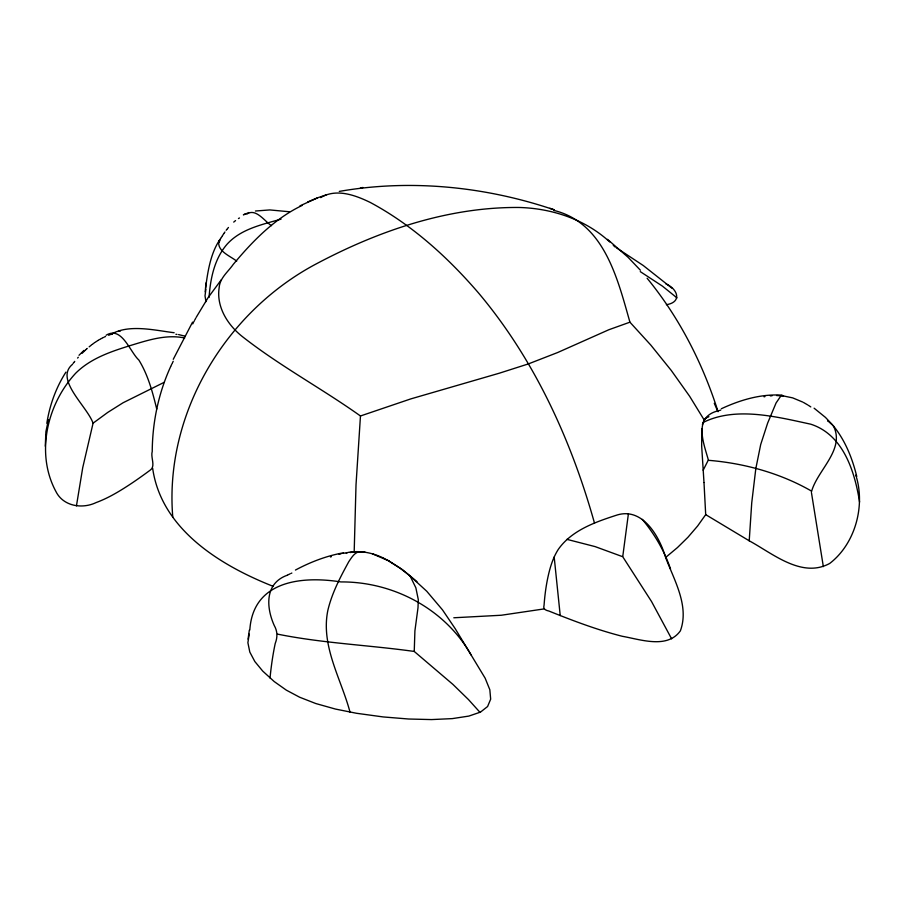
<?xml version="1.0" encoding="UTF-8"?>
<svg xmlns="http://www.w3.org/2000/svg" width="905" height="905" viewBox="0 0 905 905"><rect width="100%" height="100%" fill="white"/><g stroke="black" fill="none" stroke-linecap="round" stroke-linejoin="round"><path stroke-width="1.36" d="M479.989 712.359L468.507 699.599L452.952 684.429L414.241 651.442L414.909 630.898L418.008 607.708L418.291 599.562L415.848 587.775L410.078 575.976L426.741 591.248L442.511 609.891L455.238 628.726L485.159 678.207L489.831 689.746L490.668 699.146L487.591 706.522L480.487 712.111L468.858 716.081L452.285 718.615L431.549 719.577L408.63 719.011L383.143 716.93L356.434 713.264L335.438 709.056L315.743 703.524L299.646 697.223L286.342 690.153L274.204 681.556L262.744 671.114L254.837 661.532L249.814 652.086L247.891 642.72L249.203 634.1M350.122 552.536L354.183 551.948L356.016 484.865L360.462 415.983C322.033 388.641 280.233 366.197 243.06 337.135C228.117 325.63 216.159 307.202 219.157 287.688C219.757 278.027 228.151 271.794 233.264 264.373C252.687 241.058 274.566 218.58 302.315 205.356M719.124 410.599C692.958 416.232 703.343 442.194 708.196 459.389M856.571 477.648C865.033 507.524 854.705 544.244 829.715 563.442C801.819 578.702 772.678 553.475 749.216 540.794L751.727 502.886L755.822 468.598L760.698 444.536L767.632 423.133L776.083 402.951L781.173 395.485L792.667 397.872L802.814 402.103M704 482.614L705.696 514.628L697.608 526.009L687.936 537.276L677.483 547.536L665.605 557.48C674.236 580.309 689.497 606.079 680.379 630.842C667.302 649.179 640.525 639.473 622.312 636.294C597.198 629.903 572.899 620.694 548.894 611.033C545.342 610.287 542.796 608.873 544.075 605.117C544.652 597.04 545.636 588.985 547.14 581.021C549.29 570.06 552.208 558.962 558.249 549.448C571.508 530.522 594.709 522.276 615.841 515.42C642.279 506.189 659.338 536.258 665.447 556.982M170.706 366.514C158.499 393.075 152.436 422.307 152.232 451.493C150.411 457.319 155.943 466.414 150.185 470.159C144.019 474.718 137.775 479.198 131.406 483.462C120.263 490.827 108.747 497.908 96.156 502.558C82.14 509.289 63.169 506.314 55.861 491.404C35.374 453.292 47.151 403.924 75.681 373.222C90.794 358.131 111.677 351.298 131.598 345.156C148.624 339.963 166.758 334.171 184.677 338.006M209.066 297.394C210.379 278.649 214.417 258.615 227.189 244.09C241.002 228.92 262.145 224.576 281.048 219.146M205.571 288.197C207.788 271.161 210.752 251.692 221.239 237.676M701.794 428.778L701.669 446.097L703.988 482.467M205.197 291.829L206.057 282.88M270.018 678.026C271.172 666.442 272.79 654.892 275.211 643.5C277.643 637.233 277.575 631.305 274.204 625.4C266.127 607.357 264.633 583.34 287.179 575.263M622.787 556.281L628.398 513.87M76.45 505.861L82.728 467.659L93.079 423.178L107.774 412.397L123.125 402.736L164.28 382.272M249.814 630.027C252.97 580.614 301.704 575.761 340.891 581.926C393.313 581.542 445.124 608.997 471.12 654.994M248.061 639.145L249.339 630.152M46.845 423.302C49.639 405.169 56.031 387.589 65.929 372.113M702.404 424.592L704.576 419.151L708.083 416.798M205.876 289.34L205.016 295.856L205.955 301.67M48.474 419.592L45.906 431.628L45.284 446.21M219.214 242.133L219.451 241.454M666.397 304.702C682.596 302.134 677.483 288.729 665.899 283.887M219.542 241.239L220.232 239.452M218.965 240.685C216.567 251.183 230.187 255.9 236.691 261.126M173.262 359.308L192.561 322.135M170.932 366.027L171.599 364.602M171.961 363.844L172.38 362.984M172.595 362.554L173.217 361.287M703.162 470.227L708.355 459.978M192.765 323.888L193.263 322.915M193.749 321.954L194.258 320.992M194.756 320.042L195.763 318.153M811.355 492.252C816.819 470.476 845.508 449.785 833.426 425.961M72.57 364.296C54.255 379.252 86.903 405.96 93.079 423.178M196.272 317.225L208.026 297.734L221.374 279.668M110.998 334.352C128.838 323.809 154.846 330.359 174.156 332.723M221.363 237.483L222.144 236.182M222.426 235.741L223.942 233.4M224.27 232.924L224.949 231.963M226.182 230.289L226.725 229.576M73.158 363.346L73.701 362.656M226.917 229.338L228.456 227.472M73.848 362.464L74.742 361.378M77.581 358.063L78.316 357.249M246.861 214.078C255.866 207.822 264.656 221.352 271.477 225.684M82.016 353.357L84.595 350.869M79.018 355.28L83.939 350.405M84.889 350.597L85.477 350.043M85.771 349.771L86.382 349.228M86.688 348.957L87.287 348.425M233.716 222.098L235.549 220.594M89.154 346.841L91.688 344.816M92.333 344.319L94.301 342.893M94.968 342.429L96.993 341.083M320.675 197.618L321.626 197.041M97.683 340.653L98.374 340.223M238.456 218.558L239.474 217.958M703.185 422.431C735.969 406.187 776.942 416.911 810.744 424.185C843.403 434.683 854.773 471.663 859.58 502.026M99.064 339.805L99.765 339.398M100.466 339.002L101.903 338.232M322.101 196.77C337.554 188.545 355.88 195.457 370.326 202.482C412.035 224.859 447.771 257.235 478.507 292.96C534.414 359.308 571.225 440.034 594.495 523.124M295.437 570.06C310.426 562.039 326.513 555.862 343.267 552.831M287.507 575.094L290.166 573.804M299.985 205.854L317.678 197.776L326.094 194.937M102.616 337.87L103.351 337.508M721.33 408.755C740.256 399.931 761.173 393.709 782.225 395.18M104.075 337.158L105.557 336.49M291.172 573.351L291.84 573.057M307.7 201.962L317.678 197.776M249.011 212.539L243.377 214.813L245.459 213.987M360.462 415.983L410.825 398.89L499.356 373.188L528.407 363.901L557.672 352.52L608.827 329.748L629.925 322.18L650.842 345.122L671.272 370.462L689.633 396.277L704.101 419.852M106.145 335.223C121.711 325.596 130.037 352.068 138.827 359.998C148.058 374.953 152.606 392.159 156.735 409.071M108.589 335.269L110.139 334.737M330.449 556.994L331.4 556.666M719.667 410.418L720.742 410.067M110.93 334.477L112.514 334.013M346.287 553.419L347.011 553.227M339.07 554.324L341.004 553.826M118.544 331.377L120.489 330.936M342.938 553.385L346.796 552.638M339.285 191.407C410.746 178.896 485.917 186.577 554.437 209.915L549.878 208.297M543.826 608.952L501.313 615.242L453.801 617.776M764.035 396.809L764.94 396.639M347.758 552.48C359.964 550.195 372.589 552.706 383.607 558.17M708.287 416.764L708.92 416.696M360.45 187.855L363.029 187.493M255.436 211.023L269.826 209.926L289.532 211.77M770.325 395.892L772.112 395.734M354.183 551.948L361.389 551.824M708.445 460.306C743.978 463.19 780.042 473.055 811.084 490.838M776.558 395.53L783.504 395.892M277.53 634.122C322.644 643.263 368.697 645.073 414.241 651.442M175.898 334.307L176.973 334.398M361.287 551.801L365.156 552.231M178.59 334.579L185.355 336.253M361.027 551.779C355.111 551.202 351.672 557.525 348.787 561.677C340.314 577.164 331.886 593.114 327.836 610.434C320.562 645.944 341.23 678.976 350.009 712.122M566.915 539.357L595.117 546.609L622.731 556.722L651.532 601.52L671.623 638.84M372.475 553.86L388.946 560.93M553.939 210.424C604.325 222.856 617.561 278.751 629.925 322.18M273.253 586.372C220.458 565.523 161.35 529.448 152.662 468.326M827.589 420.961L828.245 421.311M383.788 558.317L389.444 561.213M803.561 402.499L807.961 405.055M388.72 560.919L402.612 569.743L416.979 581.655M389.127 561.145L399.603 567.831L410.056 575.931M828.482 421.436L833.313 425.803M749.216 540.794L705.696 514.628M640.254 271.613L662.46 286.15L676.997 297.903M616.316 247.721L643.24 265.504L671.951 288.186M808.674 405.508L810.79 406.911M814.104 408.189L825.451 417.397L831.967 424.23M607.504 239.339L628.07 257.292L640.401 270.233M609.732 241.952C585.264 219.372 551.993 208.354 519.063 207.471C447.398 206.894 377.125 231.284 314.555 264.792C224.734 313.187 164.077 414.479 172.798 517.366M613.273 245.255L615.015 246.952M642.29 519.368C654.53 534.029 664.349 550.806 670.503 568.917M647.12 278.254C679.282 317.44 702.812 363.448 718.061 411.696M832.951 425.35C845.078 440.079 852.306 458.1 856.764 476.494M714.283 403.313L717.756 411.289M855.621 475.182L856.266 476.822M811.525 493.112L823.346 566.62M560.229 615.558L554.188 557.028"/></g></svg>
